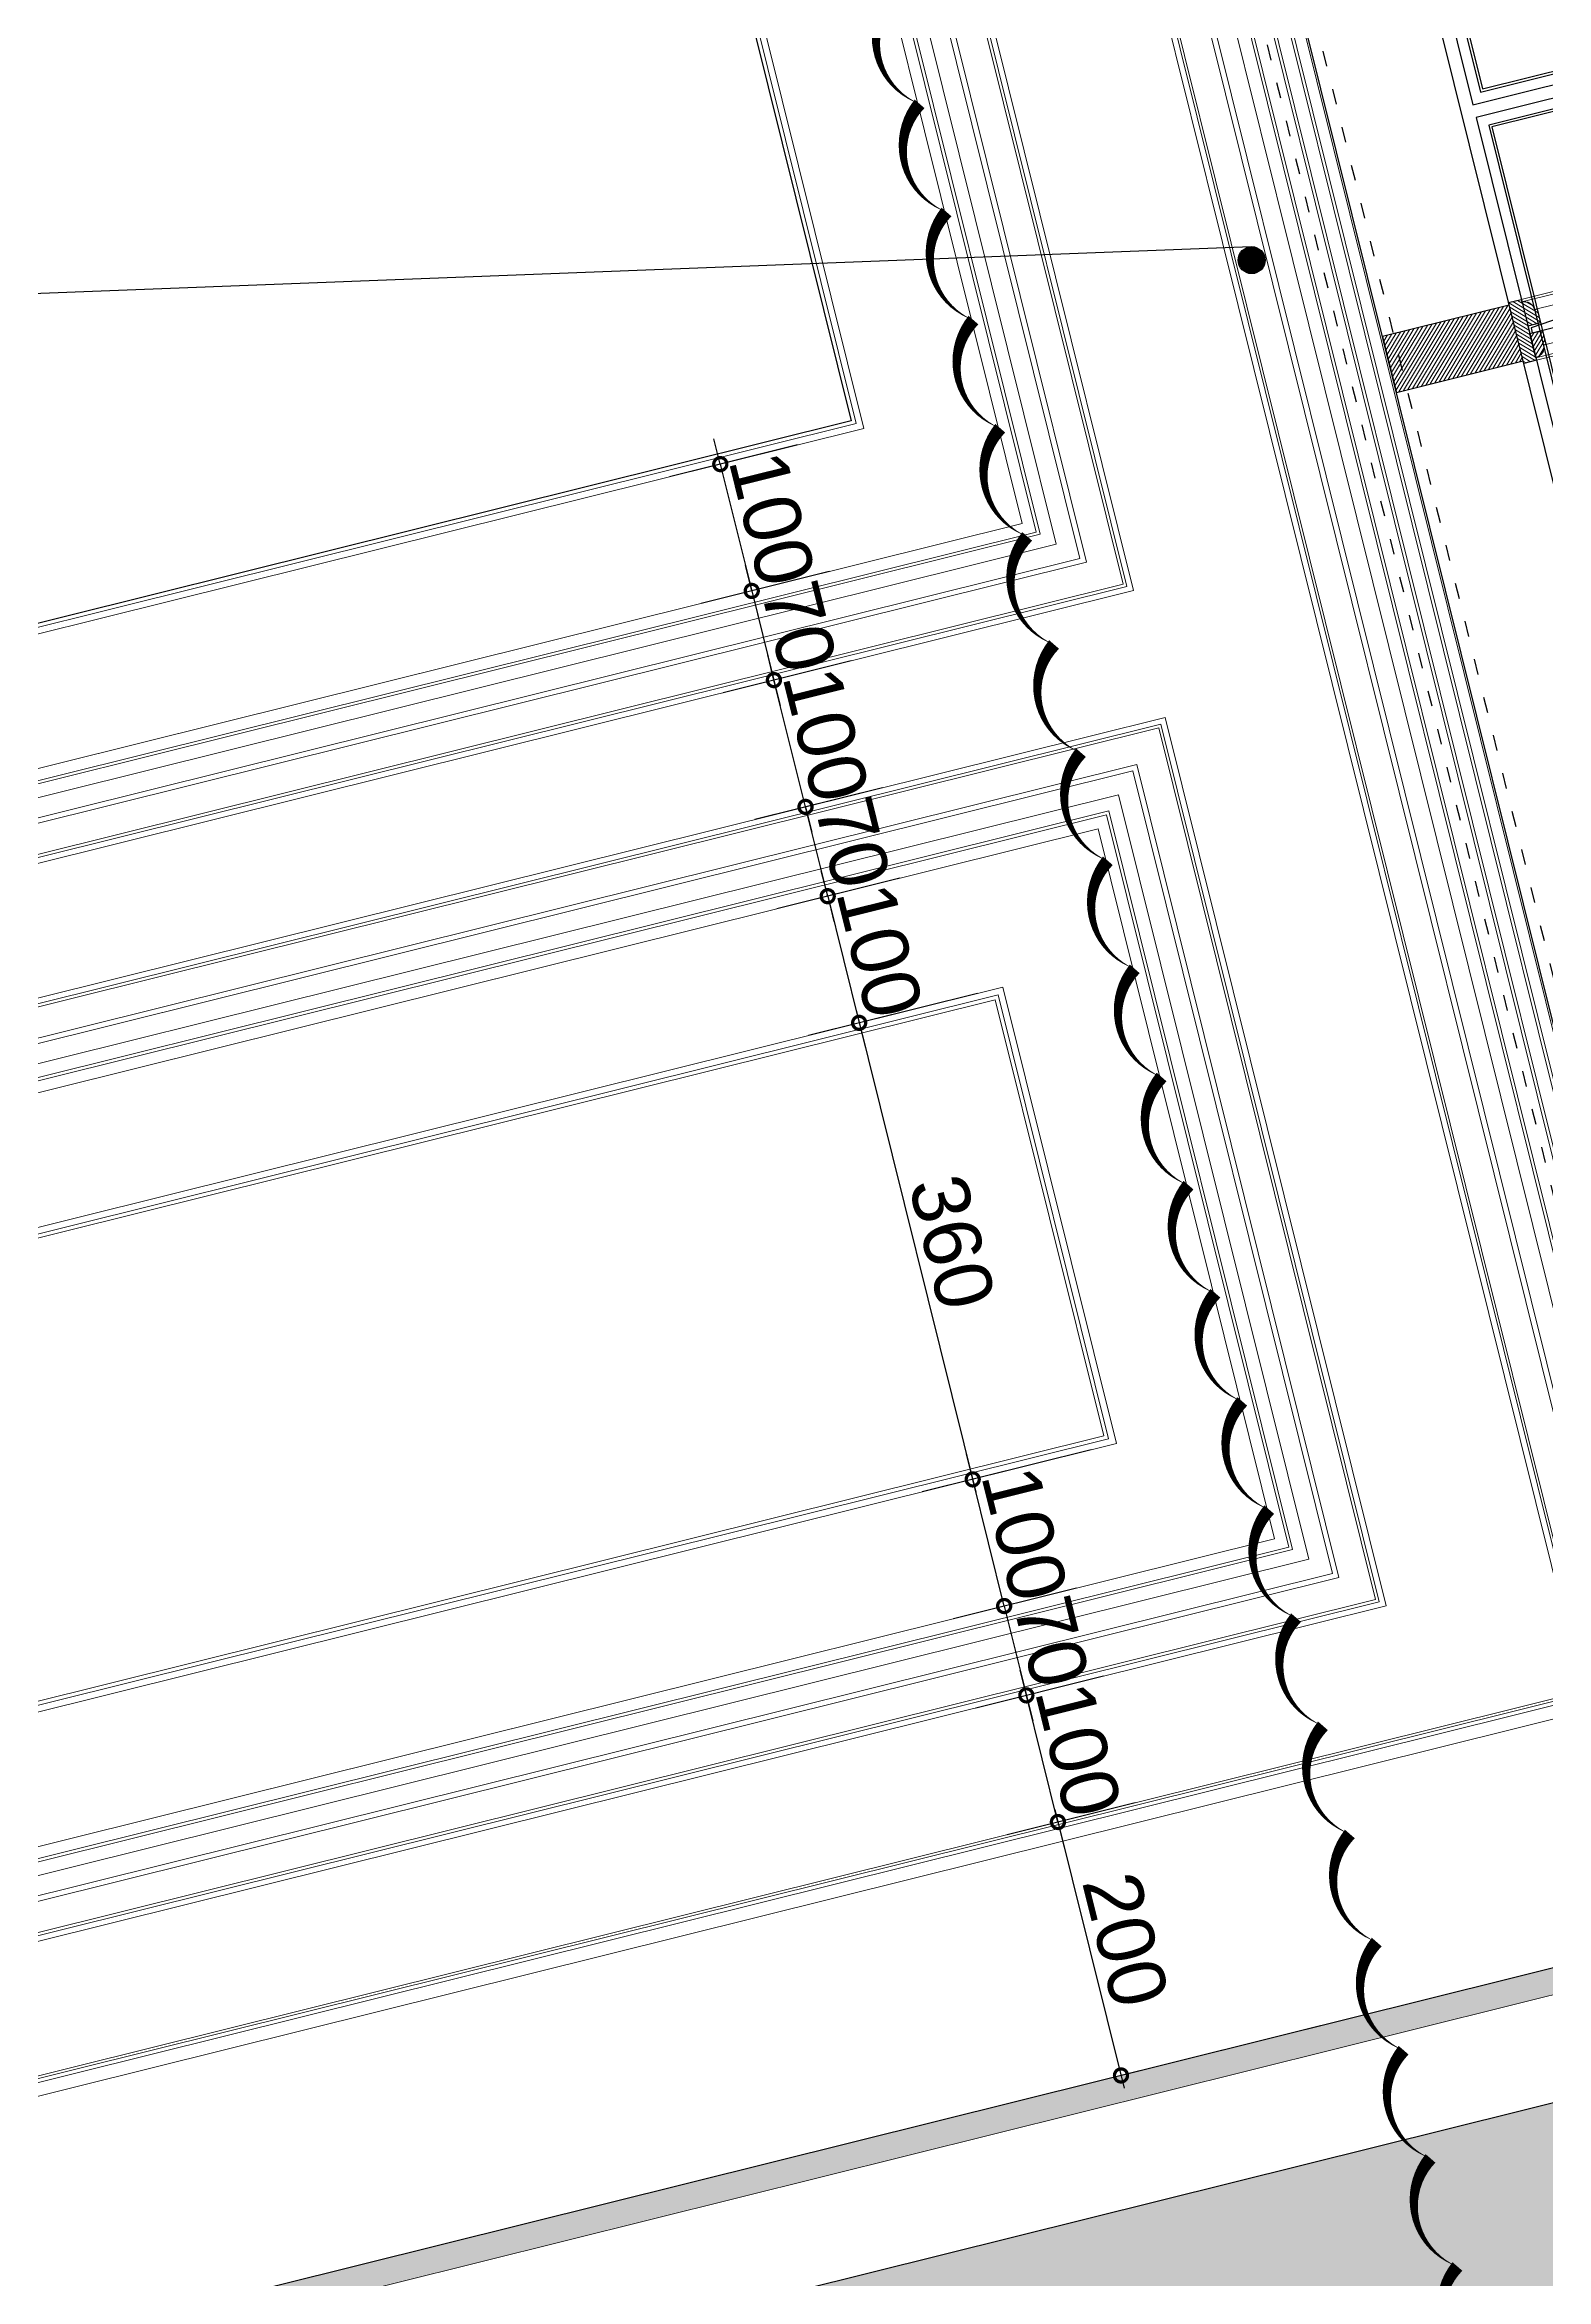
# Model space of a CAD drawing. Header units: inches. Extents: x 122939 to 389145, y 29603 to 529479.
# Drawn here: x 335122 to 336272, y 513050 to 514761 of the extents above; entities that cross this region are included whole.
import ezdxf

# ---------------------------------------------------------------- set-up
doc = ezdxf.new("R2010")
doc.units = ezdxf.units.IN
doc.header["$MEASUREMENT"] = 0
doc.linetypes.add('ACAD_ISO03W100', pattern=[30, 12, -18])
for name, color, linetype in [('48-TITLE', 7, 'Continuous'), ('A-DIMESNION-1', 7, 'Continuous'), ('A-TEXT', 7, 'Continuous'), ('CQ marble hatch', 8, 'Continuous'), ('CQ PANEL DIMENSION', 1, 'Continuous'), ('CQ Wall plan', 3, 'Continuous'), ('CQ wall section', 5, 'Continuous'), ('CQ_callout', 34, 'Continuous'), ('Layer7', 8, 'Continuous')]:
    doc.layers.add(name, color=color, linetype=linetype)
for name, color, linetype, lineweight in [('CQ gypsum 2', 42, 'Continuous', 0), ('CQ Gypsum Hatch', 8, 'Continuous', 20), ('CQ Marble', 6, 'Continuous', 0)]:
    doc.layers.add(name, color=color, linetype=linetype, lineweight=lineweight)
doc.styles.add('romans', font='romans.shx')
doc.styles.get("Standard").update_dxf_attribs({"font": 'arial.ttf'})
doc.dimstyles.new('CQ Anno', dxfattribs={"dimscale": 40, "dimtxt": 2.2, "dimasz": 300, "dimexe": 1, "dimexo": 0.5, "dimgap": 0.5, "dimtad": 1, "dimrnd": 1, "dimdsep": 46, "dimtxsty": 'Standard', "dimblk": 'DOTSMALL', "dimcen": 0.0025, "dimdle": 0.5, "dimclrd": 8, "dimclre": 8, "dimclrt": 2, "dimazin": 2, "dimtfac": 1, "dimtix": 1, "dimtmove": 1, "dimatfit": 0, "dimfxl": 50, "dimtolj": 1, "dimtzin": 0, "dimlwd": -1, "dimarcsym": 1})
doc.dimstyles.get("Standard").update_dxf_attribs({"dimtxt": 0.18, "dimasz": 0.18, "dimexe": 0.18, "dimexo": 0.0625, "dimgap": 0.09, "dimtad": 0, "dimtih": 1, "dimtoh": 1, "dimdec": 4, "dimzin": 0, "dimdsep": 46, "dimtxsty": 'Standard', "dimcen": 0.09, "dimadec": 0, "dimazin": 0, "dimtfac": 1, "dimtdec": 4, "dimtofl": 0, "dimtmove": 0, "dimatfit": 3, "dimfxl": 1, "dimtolj": 1, "dimtzin": 0, "dimarcsym": 0})

# ---------------------------------------------------------------- blocks, each defined once
blk = doc.blocks.new('section a and b')
at = {"layer": 'CQ marble hatch', "ltscale": 1000}
h = blk.add_hatch(dxfattribs=at)
h.set_pattern_fill('ANSI36', color=256, scale=25, angle=-90, style=0)
h.set_pattern_definition([(315, (-98336.9395, 75766.195), (6.0766989, -1.65728152), [7.8125, -1.5625, 0, -1.5625])])
h.paths.add_polyline_path([(126942.6, -29210.5), (118702.1, -29210.5), (118702.1, -29190.5), (126942.6, -29190.5)])
at = {"layer": 'Layer7', "ltscale": 300}
h = blk.add_hatch(dxfattribs=at)
h.set_pattern_fill('AR-CONC', color=256, scale=10, style=0)
h.set_pattern_definition([(130, (126882.56, -934.096), (-71.72602, -6.27521), [7.5, -82.5]), (185, (126882.56, -934.096), (13.87513, 75.21921), [6, -66]), (79.5486, (126876.58, -934.62), (-57.85094, 68.94395), [6.37402, -70.11421]), (133.8158, (126882.56, -914.1), (-106.7241, -16.5519), [11.25, -123.75]), (83.3644, (126873.67, -915.47), (-93.46627, 97.4118), [9.56103, -105.1713]), (188.8158, (126882.56, -914.1), (-93.4662, 97.41186), [9, -99]), (159, (126872.56, -919.096), (-59.6907, -40.26189), [7.5, -82.5]), (214, (126872.56, -919.096), (-24.33153, 72.515), [6, -66]), (108.5486, (126867.586, -922.45), (-84.02226, 32.25305), [6.37402, -70.11421]), (142.5, (126882.56, -934.096), (-1.215986, 33.289385), [0, -65.2, 0, -67, 0, -66.25]), (172.5, (126882.56, -934.096), (-26.306954, 39.44117), [0, -38.2, 0, -63.7, 0, -25.25]), (212.5, (126904.86, -934.096), (-53.382244, -2.255487), [0, -25, 0, -78, 0, -103.5]), (222.5, (126914.86, -934.096), (-58.31862, 10.0105), [0, -32.5, 0, -51.8, 0, -73.5])])
h.paths.add_polyline_path([(118702.1, -29290.5), (126942.6, -29290.5), (126942.6, -29490.5), (118702.1, -29490.5)])
at = {"layer": 'CQ Marble'}
for p, q in [((118702.1, -29190.5, 0), (126942.6, -29190.5, 0)), ((118702.1, -29210.5, 0), (126942.6, -29210.5, 0))]:
    blk.add_line(p, q, dxfattribs=at)
at = {"layer": 'CQ Wall plan'}
blk.add_line((118702.1, -29290.5, 0), (126942.6, -29290.5, 0), dxfattribs=at)
blk = doc.blocks.new('DOT')
at = {"layer": '48-TITLE'}
h = blk.add_hatch(color=256, dxfattribs=at)
h.dxf.hatch_style = 1
edge = h.paths.add_edge_path()
edge.add_arc((0, -1.03), 1.03, 0, 360)
blk.add_circle((0, -1.03), 1.03, dxfattribs=at)
blk = doc.blocks.new('_DotSmall')
at = {"color": 0, "linetype": 'ByBlock', "const_width": 0.5}
blk.add_lwpolyline([(-0.0625, 0, 1), (0.0625, 0, 1)], format="xyb", close=True, dxfattribs=at)
blk = doc.blocks.new('*D287')
at = {"layer": 'A-DIMESNION-1', "color": 8, "lineweight": -2, "ltscale": 0.05}
for p, q in [((336598.7, 519154.1), (331167.4, 517802.8)), ((334379.5, 512815.8), (332523.1, 512354))]:
    blk.add_line(p, q, dxfattribs=at)
at = {"layer": 'A-DIMESNION-1', "color": 8, "ltscale": 0.05}
blk.add_line((332564.3, 512353.9), (331203.8, 517822.2), dxfattribs=at)
at = {"layer": 'Defpoints', "color": 0, "linetype": 'Continuous', "ltscale": 0.05}
for p in [(336618.1, 519159, 0), (331206.2, 517812.5), (334398.9, 512820.7)]:
    blk.add_point(p, dxfattribs=at)
at = {"layer": 'A-DIMESNION-1', "color": 8, "linetype": 'Continuous', "ltscale": 0.05, "xscale": 20, "yscale": 20, "zscale": 20}
for p, rotation in [((331206.2, 517812.5), 103.9714232843947), ((332561.9, 512363.6), 283.9714232843947)]:
    blk.add_blockref('_DotSmall', p, dxfattribs=dict(at, rotation=rotation))
at = {"layer": 'A-DIMESNION-1', "color": 2, "linetype": 'Continuous', "ltscale": 0.05, "insert": (331911.7, 515094.9), "char_height": 44, "attachment_point": 5, "rotation": 283.9714}
blk.add_mtext('\\A1;5615', dxfattribs=at)
blk = doc.blocks.new('*D302')
at = {"layer": 'A-DIMESNION-1', "color": 8, "lineweight": -2, "ltscale": 0.05}
for p, q in [((335957.3, 513414.5), (335859.3, 513390.1)), ((336138.4, 513253.4), (335907.6, 513196))]:
    blk.add_line(p, q, dxfattribs=at)
at = {"layer": 'A-DIMESNION-1', "color": 8, "ltscale": 0.05}
blk.add_line((335895.7, 513409.5), (335948.8, 513196), dxfattribs=at)
at = {"layer": 'Defpoints', "color": 0, "linetype": 'Continuous', "ltscale": 0.05}
for p in [(335976.7, 513419.3, 0), (336157.8, 513258.3), (335946.4, 513205.7)]:
    blk.add_point(p, dxfattribs=at)
at = {"layer": 'A-DIMESNION-1', "color": 8, "linetype": 'Continuous', "ltscale": 0.05, "xscale": 20, "yscale": 20, "zscale": 20}
for p, rotation in [((335898.1, 513399.8), 103.9714232843947), ((335946.4, 513205.7), 283.9714232843947)]:
    blk.add_blockref('_DotSmall', p, dxfattribs=dict(at, rotation=rotation))
at = {"layer": 'A-DIMESNION-1', "color": 2, "linetype": 'Continuous', "ltscale": 0.05, "insert": (335949.8, 513309.6), "char_height": 44, "attachment_point": 5, "rotation": 283.9714}
blk.add_mtext('\\A1;200', dxfattribs=at)
blk = doc.blocks.new('*D307')
at = {"layer": 'A-DIMESNION-1', "color": 8, "ltscale": 0.05}
for p, q in [((335873.9, 513496.8), (335869.1, 513516.2)), ((335898.1, 513399.8), (335873.9, 513496.8)), ((335898.1, 513399.8), (335902.9, 513380.4))]:
    blk.add_line(p, q, dxfattribs=at)
at = {"layer": 'A-DIMESNION-1', "color": 8, "lineweight": -2, "ltscale": 0.05}
for p, q in [((335933.1, 513511.5), (335835.1, 513487.1)), ((335957.3, 513414.5), (335859.3, 513390.1))]:
    blk.add_line(p, q, dxfattribs=at)
at = {"layer": 'Defpoints', "color": 0, "linetype": 'Continuous', "ltscale": 0.05}
for p in [(335952.5, 513516.4, 0), (335873.9, 513496.8), (335976.7, 513419.3, 0)]:
    blk.add_point(p, dxfattribs=at)
at = {"layer": 'A-DIMESNION-1', "color": 8, "linetype": 'Continuous', "ltscale": 0.05, "xscale": 20, "yscale": 20, "zscale": 20}
for p, rotation in [((335873.9, 513496.8), 283.9714232843946), ((335898.1, 513399.8), 103.9714232843946)]:
    blk.add_blockref('_DotSmall', p, dxfattribs=dict(at, rotation=rotation))
at = {"layer": 'A-DIMESNION-1', "color": 2, "linetype": 'Continuous', "ltscale": 0.05, "insert": (335913.6, 513455.2), "char_height": 44, "attachment_point": 5, "rotation": 283.9714}
blk.add_mtext('\\A1;100', dxfattribs=at)
blk = doc.blocks.new('*D312')
at = {"layer": 'A-DIMESNION-1', "color": 8, "ltscale": 0.05}
for p, q in [((335856.9, 513565.2), (335852.1, 513584.6)), ((335856.9, 513565.2), (335873.9, 513496.8)), ((335873.9, 513496.8), (335878.8, 513477.4))]:
    blk.add_line(p, q, dxfattribs=at)
at = {"layer": 'A-DIMESNION-1', "color": 8, "lineweight": -2, "ltscale": 0.05}
for p, q in [((335912.2, 513578.9), (335818.1, 513555.5)), ((335933.1, 513511.5), (335835.1, 513487.1))]:
    blk.add_line(p, q, dxfattribs=at)
at = {"layer": 'Defpoints', "color": 0, "linetype": 'Continuous', "ltscale": 0.05}
for p in [(335931.6, 513583.8), (335952.5, 513516.4, 0), (335873.9, 513496.8)]:
    blk.add_point(p, dxfattribs=at)
at = {"layer": 'A-DIMESNION-1', "color": 8, "linetype": 'Continuous', "ltscale": 0.05, "xscale": 20, "yscale": 20, "zscale": 20}
for p, rotation in [((335856.9, 513565.2), 283.9714232843947), ((335873.9, 513496.8), 103.9714232843947)]:
    blk.add_blockref('_DotSmall', p, dxfattribs=dict(at, rotation=rotation))
at = {"layer": 'A-DIMESNION-1', "color": 2, "linetype": 'Continuous', "ltscale": 0.05, "insert": (335893.1, 513537.9), "char_height": 44, "attachment_point": 5, "rotation": 283.9714}
blk.add_mtext('\\A1;70', dxfattribs=at)
blk = doc.blocks.new('*D317')
at = {"layer": 'A-DIMESNION-1', "color": 8, "lineweight": -2, "ltscale": 0.05}
for p, q in [((335923.5, 513684.8), (335794, 513652.6)), ((335912.2, 513578.9), (335818.1, 513555.5))]:
    blk.add_line(p, q, dxfattribs=at)
at = {"layer": 'A-DIMESNION-1', "color": 8, "ltscale": 0.05}
for p, q in [((335832.8, 513662.2), (335828, 513681.6)), ((335856.9, 513565.2), (335832.8, 513662.2)), ((335856.9, 513565.2), (335861.8, 513545.8))]:
    blk.add_line(p, q, dxfattribs=at)
at = {"layer": 'Defpoints', "color": 0, "linetype": 'Continuous', "ltscale": 0.05}
for p in [(335942.9, 513689.6, 0), (335832.8, 513662.2), (335931.6, 513583.8)]:
    blk.add_point(p, dxfattribs=at)
at = {"layer": 'A-DIMESNION-1', "color": 8, "linetype": 'Continuous', "ltscale": 0.05, "xscale": 20, "yscale": 20, "zscale": 20}
for p, rotation in [((335832.8, 513662.2), 283.9714232843946), ((335856.9, 513565.2), 103.9714232843946)]:
    blk.add_blockref('_DotSmall', p, dxfattribs=dict(at, rotation=rotation))
at = {"layer": 'A-DIMESNION-1', "color": 2, "linetype": 'Continuous', "ltscale": 0.05, "insert": (335872.5, 513620.6), "char_height": 44, "attachment_point": 5, "rotation": 283.9714}
blk.add_mtext('\\A1;100', dxfattribs=at)
blk = doc.blocks.new('*D322')
at = {"layer": 'A-DIMESNION-1', "color": 8, "lineweight": -2, "ltscale": 0.05}
for p, q in [((335836.5, 514034.4), (335707, 514002.1)), ((335923.5, 513684.8), (335794, 513652.6))]:
    blk.add_line(p, q, dxfattribs=at)
at = {"layer": 'A-DIMESNION-1', "color": 8, "ltscale": 0.05}
blk.add_line((335743.4, 514021.5), (335835.2, 513652.5), dxfattribs=at)
at = {"layer": 'Defpoints', "color": 0, "linetype": 'Continuous', "ltscale": 0.05}
for p in [(335855.9, 514039.2, 0), (335942.9, 513689.6, 0), (335832.8, 513662.2)]:
    blk.add_point(p, dxfattribs=at)
at = {"layer": 'A-DIMESNION-1', "color": 8, "linetype": 'Continuous', "ltscale": 0.05, "xscale": 20, "yscale": 20, "zscale": 20}
for p, rotation in [((335745.8, 514011.8), 103.9714232843947), ((335832.8, 513662.2), 283.9714232843947)]:
    blk.add_blockref('_DotSmall', p, dxfattribs=dict(at, rotation=rotation))
at = {"layer": 'A-DIMESNION-1', "color": 2, "linetype": 'Continuous', "ltscale": 0.05, "insert": (335816.9, 513843.9), "char_height": 44, "attachment_point": 5, "rotation": 283.9714}
blk.add_mtext('\\A1;360', dxfattribs=at)
blk = doc.blocks.new('*D327')
at = {"layer": 'A-DIMESNION-1', "color": 8, "lineweight": -2, "ltscale": 0.05}
for p, q in [((335777, 514122.6), (335682.8, 514099.2)), ((335836.5, 514034.4), (335707, 514002.1))]:
    blk.add_line(p, q, dxfattribs=at)
at = {"layer": 'A-DIMESNION-1', "color": 8, "ltscale": 0.05}
for p, q in [((335721.7, 514108.8), (335716.8, 514128.3)), ((335721.7, 514108.8), (335745.8, 514011.8)), ((335745.8, 514011.8), (335750.6, 513992.4))]:
    blk.add_line(p, q, dxfattribs=at)
at = {"layer": 'Defpoints', "color": 0, "linetype": 'Continuous', "ltscale": 0.05}
for p in [(335796.4, 514127.4), (335855.9, 514039.2, 0), (335745.8, 514011.8)]:
    blk.add_point(p, dxfattribs=at)
at = {"layer": 'A-DIMESNION-1', "color": 8, "linetype": 'Continuous', "ltscale": 0.05, "xscale": 20, "yscale": 20, "zscale": 20}
for p, rotation in [((335721.7, 514108.8), 283.9714232843947), ((335745.8, 514011.8), 103.9714232843947)]:
    blk.add_blockref('_DotSmall', p, dxfattribs=dict(at, rotation=rotation))
at = {"layer": 'A-DIMESNION-1', "color": 2, "linetype": 'Continuous', "ltscale": 0.05, "insert": (335761.4, 514067.2), "char_height": 44, "attachment_point": 5, "rotation": 283.9714}
blk.add_mtext('\\A1;100', dxfattribs=at)
blk = doc.blocks.new('*D332')
at = {"layer": 'A-DIMESNION-1', "color": 8, "lineweight": -2, "ltscale": 0.05}
for p, q in [((335763.8, 514191.9), (335665.8, 514167.6)), ((335777, 514122.6), (335682.8, 514099.2))]:
    blk.add_line(p, q, dxfattribs=at)
at = {"layer": 'A-DIMESNION-1', "color": 8, "ltscale": 0.05}
for p, q in [((335704.7, 514177.2), (335699.8, 514196.6)), ((335721.7, 514108.8), (335704.7, 514177.2)), ((335721.7, 514108.8), (335726.5, 514089.4))]:
    blk.add_line(p, q, dxfattribs=at)
at = {"layer": 'Defpoints', "color": 0, "linetype": 'Continuous', "ltscale": 0.05}
for p in [(335783.2, 514196.8, 0), (335704.7, 514177.2), (335796.4, 514127.4)]:
    blk.add_point(p, dxfattribs=at)
at = {"layer": 'A-DIMESNION-1', "color": 8, "linetype": 'Continuous', "ltscale": 0.05, "xscale": 20, "yscale": 20, "zscale": 20}
for p, rotation in [((335704.7, 514177.2), 283.9714232843946), ((335721.7, 514108.8), 103.9714232843946)]:
    blk.add_blockref('_DotSmall', p, dxfattribs=dict(at, rotation=rotation))
at = {"layer": 'A-DIMESNION-1', "color": 2, "linetype": 'Continuous', "ltscale": 0.05, "insert": (335740.8, 514149.9), "char_height": 44, "attachment_point": 5, "rotation": 283.9714}
blk.add_mtext('\\A1;70', dxfattribs=at)
blk = doc.blocks.new('*D337')
at = {"layer": 'A-DIMESNION-1', "color": 8, "lineweight": -2, "ltscale": 0.05}
for p, q in [((335739.7, 514289), (335641.7, 514264.6)), ((335763.8, 514191.9), (335665.8, 514167.6))]:
    blk.add_line(p, q, dxfattribs=at)
at = {"layer": 'A-DIMESNION-1', "color": 8, "ltscale": 0.05}
for p, q in [((335680.5, 514274.3), (335675.7, 514293.7)), ((335704.7, 514177.2), (335680.5, 514274.3)), ((335704.7, 514177.2), (335709.5, 514157.8))]:
    blk.add_line(p, q, dxfattribs=at)
at = {"layer": 'Defpoints', "color": 0, "linetype": 'Continuous', "ltscale": 0.05}
for p in [(335759.1, 514293.8, 0), (335680.5, 514274.3), (335783.2, 514196.8, 0)]:
    blk.add_point(p, dxfattribs=at)
at = {"layer": 'A-DIMESNION-1', "color": 8, "linetype": 'Continuous', "ltscale": 0.05, "xscale": 20, "yscale": 20, "zscale": 20}
for p, rotation in [((335680.5, 514274.3), 283.9714232843946), ((335704.7, 514177.2), 103.9714232843946)]:
    blk.add_blockref('_DotSmall', p, dxfattribs=dict(at, rotation=rotation))
at = {"layer": 'A-DIMESNION-1', "color": 2, "linetype": 'Continuous', "ltscale": 0.05, "insert": (335720.2, 514232.6), "char_height": 44, "attachment_point": 5, "rotation": 283.9714}
blk.add_mtext('\\A1;100', dxfattribs=at)
blk = doc.blocks.new('*D342')
at = {"layer": 'A-DIMESNION-1', "color": 8, "lineweight": -2, "ltscale": 0.05}
for p, q in [((335718.8, 514356.4), (335624.7, 514333)), ((335739.7, 514289), (335641.7, 514264.6))]:
    blk.add_line(p, q, dxfattribs=at)
at = {"layer": 'A-DIMESNION-1', "color": 8, "ltscale": 0.05}
for p, q in [((335663.5, 514342.6), (335658.7, 514362)), ((335663.5, 514342.6), (335680.5, 514274.3)), ((335680.5, 514274.3), (335685.3, 514254.9))]:
    blk.add_line(p, q, dxfattribs=at)
at = {"layer": 'Defpoints', "color": 0, "linetype": 'Continuous', "ltscale": 0.05}
for p in [(335738.2, 514361.2), (335759.1, 514293.8, 0), (335680.5, 514274.3)]:
    blk.add_point(p, dxfattribs=at)
at = {"layer": 'A-DIMESNION-1', "color": 8, "linetype": 'Continuous', "ltscale": 0.05, "xscale": 20, "yscale": 20, "zscale": 20}
for p, rotation in [((335663.5, 514342.6), 283.9714232843947), ((335680.5, 514274.3), 103.9714232843947)]:
    blk.add_blockref('_DotSmall', p, dxfattribs=dict(at, rotation=rotation))
at = {"layer": 'A-DIMESNION-1', "color": 2, "linetype": 'Continuous', "ltscale": 0.05, "insert": (335699.6, 514315.3), "char_height": 44, "attachment_point": 5, "rotation": 283.9714}
blk.add_mtext('\\A1;70', dxfattribs=at)
blk = doc.blocks.new('*D347')
at = {"layer": 'A-DIMESNION-1', "color": 8, "ltscale": 0.05}
for p, q in [((335639.4, 514439.7), (335634.5, 514459.1)), ((335639.4, 514439.7), (335663.5, 514342.6)), ((335663.5, 514342.6), (335668.3, 514323.2))]:
    blk.add_line(p, q, dxfattribs=at)
at = {"layer": 'A-DIMESNION-1', "color": 8, "lineweight": -2, "ltscale": 0.05}
for p, q in [((335698.5, 514454.4), (335600.5, 514430)), ((335722.7, 514357.4), (335624.7, 514333))]:
    blk.add_line(p, q, dxfattribs=at)
at = {"layer": 'Defpoints', "color": 0, "linetype": 'Continuous', "ltscale": 0.05}
for p in [(335717.9, 514459.2, 0), (335742.1, 514362.2, 0), (335663.5, 514342.6)]:
    blk.add_point(p, dxfattribs=at)
at = {"layer": 'A-DIMESNION-1', "color": 8, "linetype": 'Continuous', "ltscale": 0.05, "xscale": 20, "yscale": 20, "zscale": 20}
for p, rotation in [((335639.4, 514439.7), 283.9714232843947), ((335663.5, 514342.6), 103.9714232843947)]:
    blk.add_blockref('_DotSmall', p, dxfattribs=dict(at, rotation=rotation))
at = {"layer": 'A-DIMESNION-1', "color": 2, "linetype": 'Continuous', "ltscale": 0.05, "insert": (335679, 514398), "char_height": 44, "attachment_point": 5, "rotation": 283.9714}
blk.add_mtext('\\A1;100', dxfattribs=at)
blk = doc.blocks.new('french door fixed panel')
at = {"lineweight": 0}
h = blk.add_hatch(dxfattribs=at)
h.set_pattern_fill('ANSI31', color=8, scale=20)
h.set_pattern_definition([(45, (743.7012, -3005.4238), (-1.76776695, 1.76776695), [])])
h.paths.add_polyline_path([(7479.9, 2893.1), (7481.9, 2893.1, -0.414214), (7489.9, 2901.1), (7489.9, 2903.1), (7499.9, 2903.1), (7499.9, 2855.1), (7489.9, 2855.1), (7489.9, 2882.1), (7479.9, 2882.1)])
h = blk.add_hatch(dxfattribs=at)
h.set_pattern_fill('ANSI31', color=8, scale=20, angle=90)
h.set_pattern_definition([(135, (1.718, -3005.4238), (-1.76776695, -1.76776695), [])])
h.paths.add_polyline_path([(7599.9, 2857.1), (7499.9, 2857.1), (7499.9, 2901.1), (7599.9, 2901.1)])
h = blk.add_hatch(dxfattribs=at)
h.set_pattern_fill('ANSI31', color=8, scale=20, angle=90)
h.set_pattern_definition([(135, (743.7012, -3005.4238), (-1.76776695, -1.76776695), [])])
h.paths.add_polyline_path([(7479.9, 2876.1), (7489.9, 2876.1), (7489.9, 2857.1, -0.414214), (7481.9, 2865.1), (7479.9, 2865.1)])
at = {"color": 8, "lineweight": 0}
for p, q in [((7007.8, 2903.1), (7489.9, 2903.1)), ((7255.6, 2901.1), (7489.9, 2901.1)), ((7263.6, 2893.1), (7479.9, 2893.1)), ((7263.6, 2865.1), (7479.9, 2865.1)), ((7011.2, 2855.1), (7489.9, 2855.1)), ((7255.6, 2857.1), (7489.9, 2857.1))]:
    blk.add_line(p, q, dxfattribs=at)
at = {"color": 0, "lineweight": -2, "elevation": 0}
for points in [[(7599.9, 4234.2), (6901.2, 4234.2), (6901.2, 1662.2), (7599.9, 1662.2)], [(7499.9, 4134.2), (7001.2, 4134.2), (7001.2, 1969.3), (7499.9, 1969.3)], [(7255.6, 3405.9), (7489.9, 3405.9), (7489.9, 3056.7), (7255.6, 3056.7)], [(7263.6, 3397.9), (7481.9, 3397.9), (7481.9, 3064.7), (7263.6, 3064.7)], [(7265.6, 3395.9), (7479.9, 3395.9), (7479.9, 3066.7), (7265.6, 3066.7)], [(7255.6, 3046.7), (7489.9, 3046.7), (7489.9, 2697.6), (7255.6, 2697.6)], [(7263.6, 3038.7), (7481.9, 3038.7), (7481.9, 2705.6), (7263.6, 2705.6)], [(7265.6, 3036.7), (7479.9, 3036.7), (7479.9, 2707.6), (7265.6, 2707.6)]]:
    blk.add_lwpolyline(points, close=True, dxfattribs=at)
at = {"color": 8, "lineweight": -2, "elevation": 0}
for points in [[(7489.9, 2855.1), (7499.9, 2855.1), (7499.9, 2903.1), (7489.9, 2903.1), (7489.9, 2901.1, 0.414214), (7481.9, 2893.1), (7479.9, 2893.1), (7479.9, 2882.1), (7489.9, 2882.1), (7489.9, 2855.1)], [(7489.9, 2857.1), (7489.9, 2876.1), (7479.9, 2876.1), (7479.9, 2865.1), (7481.9, 2865.1, 0.414214), (7489.9, 2857.1, -1)]]:
    blk.add_lwpolyline(points, format="xyb", dxfattribs=at)
blk.add_lwpolyline([(7599.9, 2857.1), (7499.9, 2857.1), (7499.9, 2901.1), (7599.9, 2901.1), (7599.9, 2857.1)], dxfattribs=at)
at = {"color": 8, "elevation": 0}
blk.add_lwpolyline([(7463.7, 2882.2), (7487.9, 2880.2), (7487.9, 2876.2), (7257.6, 2876.2), (7257.6, 2880.2), (7281.8, 2882.2)], close=True, dxfattribs=at)

msp = doc.modelspace()

# ---------------------------------------------------------------- hatches: boundary and pattern name
at = {"layer": 'CQ Gypsum Hatch'}
h = msp.add_hatch(dxfattribs=at)
h.set_pattern_fill('ANSI31', color=256, scale=50, angle=283.971423, style=0)
h.set_pattern_definition([(328.9714233, (98010.9385, 540048.388), (3.22165956, 5.35568947), [])])
edge = h.paths.add_edge_path()
edge.add_line((335610.515, 515025.576), (334388.541, 514721.551))
edge.add_line((334388.541, 514721.551), (334389.748, 514716.699))
edge.add_arc((334390.824, 514711.639), 5.173, 15.855548, 102.006477, ccw=False)
edge.add_line((334395.801, 514713.052), (334398.712, 514713.777))
edge.add_line((334398.712, 514713.777), (334399.436, 514710.866))
edge.add_line((334399.436, 514710.866), (335605.897, 515011.031))

# ---------------------------------------------------------------- linework, layer by layer
at = {"color": 4}
msp.add_line((342083.481, 514732.578, 0.001), (330139.194, 511760.86, 0.001), dxfattribs=at)
at = {"color": 0, "linetype": 'ACAD_ISO03W100', "elevation": -0.006}
msp.add_lwpolyline([(336455.323, 513332.302), (336416.507, 513322.644), (335784.626, 515862.375), (336493.288, 516038.688), (336502.945, 515999.872), (335833.1, 515833.215)], close=True, dxfattribs=at)
at = {"color": 2}
msp.add_lwpolyline([(336224.742, 512976.625, 0, 10, -0.52056705), (336204.167, 513059.445, 0, 10, -0.52056705), (336183.56, 513142.216, 0, 10, -0.52056705), (336162.933, 513225.054, 0, 10, -0.52056705), (336142.359, 513307.876, 0, 10, -0.52056705), (336121.753, 513390.646, 0, 10, -0.52056705), (336101.124, 513473.483, 0, 10, -0.52056705), (336080.551, 513556.307, 0, 10, -0.52056705), (336059.945, 513639.075, 0, 10, -0.52056705), (336039.314, 513721.912, 0, 10, -0.52056705), (336018.742, 513804.738, 0, 10, -0.52056705), (335998.138, 513887.505, 0, 10, -0.52056705), (335977.505, 513970.341, 0, 10, -0.52056705), (335956.934, 514053.169, 0, 10, -0.52056705), (335936.33, 514135.934, 0, 10, -0.52056705), (335915.696, 514218.77, 0, 10, -0.52056705), (335895.126, 514301.601, 0, 10, -0.52056705), (335874.523, 514384.364, 0, 10, -0.52056705), (335853.887, 514467.199, 0, 10, -0.52056705), (335833.317, 514550.032, 0, 10, -0.52056705), (335812.716, 514632.794, 0, 10, -0.52056705), (335792.078, 514715.628, 0, 10, -0.52056705), (335771.509, 514798.463, 0, 10, -0.52056705)], format="xyseb", dxfattribs=at)
at = {"layer": 'CQ gypsum 2', "elevation": -0.006}
for points in [[(336300.29, 513499.827), (335699.796, 515913.403), (339193.295, 516782.58), (339793.789, 514369.004)], [(336304.499, 513500.874), (335705.052, 515910.241), (339190.134, 516777.324), (339789.58, 514367.956)], [(336306.473, 513501.365), (335707.518, 515908.758), (339188.651, 516774.858), (339787.606, 514367.465)], [(336329.196, 513507.019), (335735.895, 515891.689), (339171.581, 516746.481), (339764.883, 514361.812)], [(336333.161, 513508.005), (335740.845, 515888.711), (339168.603, 516741.531), (339760.918, 514360.825)], [(336347.745, 513511.634), (335759.058, 515877.755), (339157.647, 516723.318), (339746.334, 514357.197)], [(336357.69, 513514.108), (335771.478, 515870.284), (339150.176, 516710.899), (339736.389, 514354.722)], [(336359.998, 513514.682), (335774.359, 515868.551), (339148.443, 516708.017), (339734.082, 514354.148)], [(336374.298, 513518.24), (335792.218, 515857.808), (339137.7, 516690.159), (339719.781, 514350.59)], [(336376.606, 513518.814), (335795.099, 515856.075), (339135.967, 516687.277), (339717.474, 514350.016)], [(336386.552, 513521.289), (335807.52, 515848.603), (339128.496, 516674.856), (339707.528, 514347.542)], [(336388.86, 513521.863), (335810.402, 515846.869), (339126.762, 516671.974), (339705.219, 514346.967)], [(336397.332, 513523.971), (335820.982, 515840.505), (339120.398, 516661.394), (339696.747, 514344.86)]]:
    msp.add_lwpolyline(points, dxfattribs=at)
for points in [[(335956.043, 514342.815), (334403.371, 513956.513), (334020.452, 515495.585), (335573.125, 515881.887)], [(335950.787, 514345.976), (334406.533, 513961.768), (334025.708, 515492.423), (335569.963, 515876.631)], [(335947.971, 514347.671), (334408.227, 513964.585), (334028.524, 515490.729), (335568.269, 515873.815)], [(335919.957, 514364.522), (334425.078, 513992.599), (334056.538, 515473.878), (335551.418, 515845.801)], [(335914.981, 514367.516), (334428.072, 513997.575), (334061.515, 515470.884), (335548.424, 515840.825)], [(335896.783, 514378.462), (334439.018, 514015.773), (334079.713, 515459.938), (335537.477, 515822.627)], [(335884.362, 514385.934), (334446.49, 514028.194), (334092.133, 515452.466), (335530.006, 515810.206)], [(335881.481, 514387.667), (334448.223, 514031.075), (334095.015, 515450.733), (335528.272, 515807.325)], [(335870.654, 514394.18), (334454.736, 514041.902), (334105.842, 515444.22), (335521.76, 515796.498)], [(335749.469, 514467.078), (334527.634, 514163.087), (334227.027, 515371.322), (335448.862, 515675.313)], [(335743.418, 514470.717), (334531.274, 514169.138), (334233.078, 515367.682), (335445.222, 515669.262)], [(335980.187, 514245.773), (334427.515, 513859.471), (334596.802, 513179.051), (336149.475, 513565.353)], [(335977.026, 514240.517), (334432.771, 513856.309), (334599.964, 513184.307), (336144.219, 513568.514)], [(335975.331, 514237.701), (334435.587, 513854.615), (334601.658, 513187.123), (336141.402, 513570.209)], [(335958.48, 514209.687), (334463.601, 513837.764), (334618.509, 513215.137), (336113.389, 513587.06)], [(335955.486, 514204.711), (334468.577, 513834.77), (334621.503, 513220.113), (336108.412, 513590.054)], [(335944.54, 514186.513), (334486.775, 513823.823), (334632.45, 513238.311), (336090.214, 513601)], [(335937.068, 514174.092), (334499.196, 513816.352), (334639.921, 513250.732), (336077.794, 513608.472)], [(335935.335, 514171.211), (334502.077, 513814.619), (334641.655, 513253.613), (336074.912, 513610.205)], [(335928.822, 514160.384), (334512.904, 513808.106), (334648.167, 513264.44), (336064.085, 513616.718)], [(335928.822, 514160.384), (334512.904, 513808.106), (334648.167, 513264.44), (336064.085, 513616.718)], [(335855.924, 514039.198), (334634.09, 513735.208), (334721.065, 513385.625), (335942.9, 513689.616)], [(335852.285, 514033.148), (334640.14, 513731.568), (334724.705, 513391.676), (335936.849, 513693.255)], [(335850.098, 514029.512), (334643.776, 513729.381), (334726.892, 513395.312), (335933.214, 513695.442)]]:
    msp.add_lwpolyline(points, close=True, dxfattribs=at)
at = {"layer": 'CQ Marble'}
for p, q in [((334524.171, 513057.932, 0.001), (337076.88, 513693.041, 0.001)), ((334524.654, 513055.991, 0.001), (337089.008, 513693.998, 0.001)), ((334525.379, 513053.079, 0.001), (337089.733, 513691.086, 0.001)), ((334527.793, 513043.375, 0.001), (337101.851, 513683.797, 0.001))]:
    msp.add_line(p, q, dxfattribs=at)
at = {"layer": 'CQ PANEL DIMENSION', "elevation": -0.006}
msp.add_lwpolyline([(335739.782, 514472.904), (334533.461, 514172.774), (334236.713, 515365.496), (335443.035, 515665.626)], close=True, dxfattribs=at)

# ---------------------------------------------------------------- block references
at = {"color": 0, "xscale": -1, "rotation": 13.97142328298562}
msp.add_blockref('french door fixed panel', (344222.356, 513556.975, 0.002), dxfattribs=at)
at = {"layer": 'CQ wall section', "color": 0, "rotation": 13.97142328298569}
msp.add_blockref('section a and b', (211848.651, 512410.809, 0.002), dxfattribs=at)

# ---------------------------------------------------------------- texts
at = {"layer": 'A-TEXT', "color": 1, "style": 'romans'}
msp.add_text('CANCEL COLUMNS AND REPLACE BY FRENCH DOOR', height=500, rotation=13.971423, dxfattribs=at).set_placement((330472.186, 509317.602, 0))

# ---------------------------------------------------------------- dimensions: what is measured, and where the dimension line sits
at = {"layer": 'A-DIMESNION-1', "color": 64, "linetype": 'Continuous', "ltscale": 0.05}
for base, p1, p2, angle, picture, middle in [((331206.233, 517812.5, 0), (334398.919, 512820.672, 0), (336618.089, 519158.961, 0.001), 103.971423, '*D287', (331911.691, 515094.935, 0)), ((335663.496, 514342.639, 0.002), (335717.943, 514459.234, -0.006), (335742.087, 514362.193, -0.006), 103.971423, '*D347', (335679.047, 514398.033, 0.002)), ((335680.508, 514274.262, 0.002), (335738.205, 514361.227, 0.002), (335759.099, 514293.815, -0.006), 103.971423, '*D342', (335699.625, 514315.323, 0.002)), ((335680.508, 514274.262, 0.002), (335783.242, 514196.774, -0.006), (335759.099, 514293.815, -0.006), 283.971423, '*D337', (335720.203, 514232.614, 0.002)), ((335704.651, 514177.22, 0.002), (335796.373, 514127.431, 0.002), (335783.242, 514196.774, -0.006), 283.971423, '*D332', (335740.781, 514149.904, 0.002)), ((335745.807, 514011.801, 0.002), (335796.373, 514127.431, 0.002), (335855.924, 514039.198, -0.006), 103.971423, '*D327', (335761.359, 514067.195, 0.002)), ((335832.783, 513662.219, 0.002), (335855.924, 514039.198, -0.006), (335942.9, 513689.616, -0.006), 103.971423, '*D322', (335816.933, 513843.886, 0.002)), ((335832.783, 513662.219, 0.002), (335931.636, 513583.765, 0.002), (335942.9, 513689.616, -0.006), 283.971423, '*D317', (335872.478, 513620.571, 0.002)), ((335873.939, 513496.8, 0.002), (335931.636, 513583.765, 0.002), (335952.53, 513516.353, -0.006), 103.971423, '*D312', (335893.056, 513537.861, 0.002)), ((335873.939, 513496.8, 0.002), (335976.674, 513419.312, 0.001), (335952.53, 513516.353, -0.006), 283.971423, '*D307', (335913.634, 513455.152, 0.002)), ((335946.37, 513205.675, 0.002), (335976.674, 513419.312, 0.001), (336157.78, 513258.273, 0.002), 103.971423, '*D302', (335949.85, 513309.589, 0.002))]:
    dim = msp.add_linear_dim(base=base, p1=p1, p2=p2, angle=angle, dimstyle='CQ Anno', override={"dimscale": 0, "dimasz": 1, "dimexe": 2, "dimexo": 1, "dimgap": 0.3, "dimcen": 0.005}, dxfattribs=at)
    dim.commit()
    dim.dimension.update_dxf_attribs({"geometry": picture, "text_midpoint": middle})

# ---------------------------------------------------------------- leaders
at = {"layer": 'CQ_callout'}
msp.add_leader([(336046.134, 514606.194, -0.016), (334212.038, 514535.59, -0.016), (333573.25, 514376.66, -0.016)], dimstyle='Standard', override={"dimasz": 10, "dimldrblk": 'Dot', "dimfxl": 0.1, "dimarcsym": 2}, dxfattribs=at)

doc.saveas('drawing.dxf')
